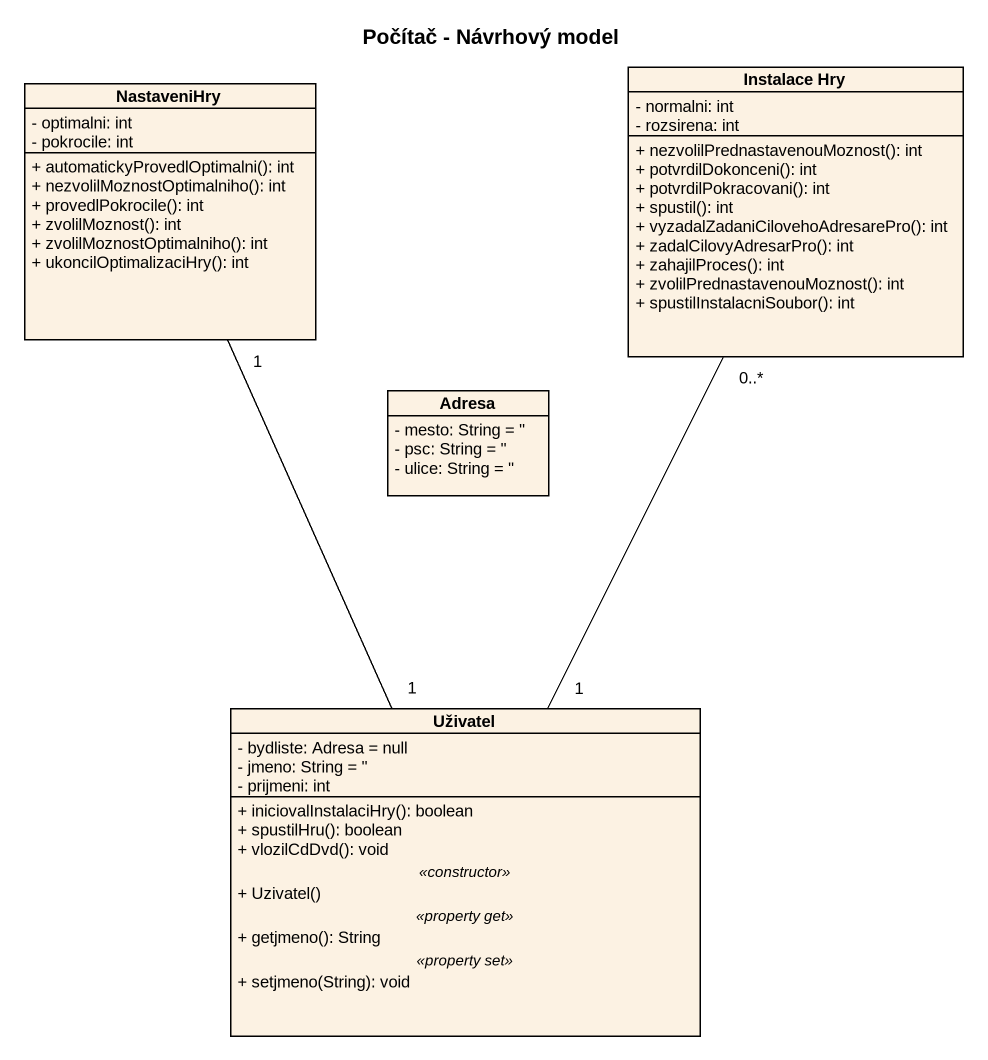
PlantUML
@startuml
title Počítač - Návrhový model
hide circle
hide empty members
skinparam classAttributeIconSize 0
class NastaveniHry {
  - optimalni: int
  - pokrocile: int
  + automatickyProvedlOptimalni(): int
  + nezvolilMoznostOptimalniho(): int
  + provedlPokrocile(): int
  + zvolilMoznost(): int
  + zvolilMoznostOptimalniho(): int
  + ukoncilOptimalizaciHry(): int
}
class "Instalace Hry" as Instalace_Hry {
  - normalni: int
  - rozsirena: int
  + nezvolilPrednastavenouMoznost(): int
  + potvrdilDokonceni(): int
  + potvrdilPokracovani(): int
  + spustil(): int
  + vyzadalZadaniCilovehoAdresarePro(): int
  + zadalCilovyAdresarPro(): int
  + zahajilProces(): int
  + zvolilPrednastavenouMoznost(): int
  + spustilInstalacniSoubor(): int
}
class Adresa {
  - mesto: String = ''
  - psc: String = ''
  - ulice: String = ''
}
class Uživatel {
  - bydliste: Adresa = null
  - jmeno: String = ''
  - prijmeni: int
  --
  + iniciovalInstalaciHry(): boolean
  + spustilHru(): boolean
  + vlozilCdDvd(): void
  .. <<constructor>> ..
  + Uzivatel()
  .. <<property get>> ..
  + getjmeno(): String
  .. <<property set>> ..
  + setjmeno(String): void
}
Uživatel "1" -up- "1" NastaveniHry
Uživatel "1" -up- "0..*" Instalace_Hry
@enduml
